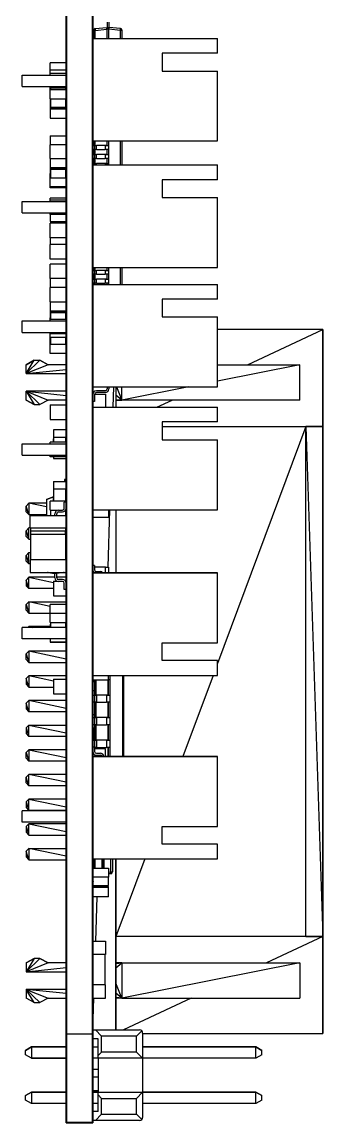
# Paper-space layout 'Layout1' of a CAD drawing. Header units: millimetres. Extents: x 0 to 841, y 0 to 594.
# Drawn here: x 385.4 to 419.2, y 332.5 to 456.1 of the extents above; entities that cross this region are included whole.
import ezdxf

# ---------------------------------------------------------------- set-up
doc = ezdxf.new("R2010")
doc.units = ezdxf.units.MM
doc.layers.get('0').update_dxf_attribs({"lineweight": 50})

psp = doc.layouts.get("Layout1")

# ---------------------------------------------------------------- linework, layer by layer
at = {"color": 18, "linetype": 'Continuous', "lineweight": 40, "true_color": 0x000000}
for p, q in [((390.37, 522.449), (390.37, 342.451)), ((393.37, 342.451), (393.37, 522.449)), ((390.37, 342.451), (390.37, 332.451)), ((393.37, 332.451), (393.37, 342.451)), ((393.37, 332.451), (390.37, 332.451))]:
    psp.add_line(p, q, dxfattribs=at)
at = {"color": 18, "linetype": 'Continuous', "lineweight": 25, "true_color": 0x000000}
for p, q in [((393.649, 455.118), (393.47, 455.118)), ((393.47, 455.118), (393.47, 454.205)), ((393.649, 455.316), (394.96, 455.454)), ((393.649, 455.118), (394.96, 455.255)), ((393.649, 454.205), (393.649, 455.118)), ((394.96, 455.454), (394.981, 455.455)), ((394.981, 455.255), (394.96, 455.255)), ((394.96, 455.255), (394.96, 454.205)), ((394.97, 456.055), (394.97, 455.455)), ((394.981, 455.455), (395.16, 455.455)), ((395.16, 455.255), (394.981, 455.255)), ((394.981, 454.205), (394.981, 455.255)), ((395.16, 455.455), (395.181, 455.454)), ((395.181, 455.255), (395.16, 455.255)), ((395.16, 454.205), (395.16, 455.255)), ((395.17, 456.055), (395.17, 455.455)), ((396.491, 455.316), (395.181, 455.454)), ((396.491, 455.118), (395.181, 455.255)), ((395.181, 454.205), (395.181, 455.255)), ((396.67, 455.118), (396.491, 455.118)), ((396.491, 454.205), (396.491, 455.118)), ((396.67, 454.205), (396.67, 455.118)), ((393.37, 454.205), (407.37, 454.205)), ((399.97, 454.205), (407.37, 454.205)), ((407.37, 452.555), (407.37, 454.205)), ((407.37, 452.555), (401.17, 452.555)), ((401.17, 452.555), (401.17, 450.555)), ((390.37, 451.455), (388.592, 451.455)), ((388.592, 450.655), (388.592, 451.455)), ((385.421, 450.095), (390.37, 450.095)), ((385.421, 448.815), (385.421, 450.095)), ((390.37, 450.655), (388.592, 450.655)), ((388.592, 450.267), (388.592, 450.655)), ((390.37, 450.267), (388.592, 450.267)), ((388.592, 450.095), (388.592, 450.267)), ((401.17, 450.555), (407.37, 450.555)), ((407.37, 442.705), (407.37, 450.555)), ((385.421, 448.815), (390.37, 448.815)), ((388.592, 448.643), (388.592, 448.815)), ((390.37, 448.643), (388.592, 448.643)), ((388.592, 448.455), (388.592, 448.643)), ((390.37, 448.455), (388.592, 448.455)), ((388.592, 447.439), (388.592, 448.455)), ((388.642, 448.455), (388.642, 448.643)), ((390.32, 448.643), (390.32, 448.455)), ((388.592, 447.439), (390.37, 447.439)), ((388.592, 447.439), (388.592, 446.855)), ((388.592, 446.855), (388.592, 446.655)), ((388.592, 446.855), (388.642, 446.855)), ((388.592, 446.655), (388.592, 446.271)), ((388.592, 446.655), (388.642, 446.655)), ((390.37, 446.271), (388.592, 446.271)), ((388.592, 446.271), (388.592, 445.255)), ((388.638, 446.505), (388.638, 446.387)), ((388.638, 446.505), (390.324, 446.505)), ((390.324, 446.387), (388.638, 446.387)), ((388.642, 446.505), (388.642, 447.439)), ((388.642, 446.271), (388.642, 446.387)), ((390.32, 447.439), (390.32, 446.505)), ((390.32, 446.855), (390.37, 446.855)), ((390.32, 446.655), (390.37, 446.655)), ((390.32, 446.505), (390.324, 446.505)), ((390.32, 446.387), (390.32, 446.271)), ((390.32, 446.387), (390.324, 446.387)), ((390.324, 446.505), (390.324, 446.387)), ((388.592, 445.255), (390.37, 445.255)), ((388.592, 443.267), (388.592, 442.267)), ((388.592, 443.267), (390.37, 443.267)), ((393.37, 442.705), (407.37, 442.705)), ((393.47, 442.705), (393.47, 442.175)), ((393.649, 442.175), (393.649, 442.705)), ((394.96, 442.705), (394.96, 442.175)), ((394.981, 442.175), (394.981, 442.705)), ((395.16, 442.175), (395.16, 442.705)), ((395.181, 440.005), (395.181, 442.705)), ((396.491, 440.005), (396.491, 442.705)), ((396.67, 440.005), (396.67, 442.705)), ((390.37, 442.267), (388.592, 442.267)), ((388.592, 440.751), (388.592, 442.267)), ((393.57, 442.175), (393.37, 442.175)), ((393.37, 442.175), (393.77, 442.175)), ((393.57, 441.735), (393.37, 441.735)), ((393.47, 441.335), (393.37, 441.335)), ((393.47, 441.735), (393.47, 441.175)), ((393.57, 442.175), (393.57, 441.735)), ((393.57, 442.175), (393.77, 442.175)), ((393.77, 441.735), (393.57, 441.735)), ((393.649, 441.175), (393.649, 441.735)), ((394.77, 442.175), (393.77, 442.175)), ((393.77, 441.735), (393.77, 442.175)), ((393.77, 441.735), (394.77, 441.735)), ((394.97, 442.175), (394.77, 442.175)), ((394.77, 442.175), (395.17, 442.175)), ((394.77, 442.175), (394.77, 441.735)), ((395.17, 441.735), (394.77, 441.735)), ((394.96, 441.735), (394.96, 441.175)), ((394.97, 442.175), (395.17, 442.175)), ((394.981, 441.175), (394.981, 441.735)), ((395.16, 441.175), (395.16, 441.735)), ((395.17, 441.735), (395.17, 442.175)), ((388.592, 440.751), (388.592, 439.735)), ((388.592, 440.751), (390.37, 440.751)), ((393.57, 441.175), (393.37, 441.175)), ((393.37, 441.175), (393.77, 441.175)), ((393.57, 440.735), (393.37, 440.735)), ((393.57, 440.175), (393.37, 440.175)), ((393.37, 440.175), (393.77, 440.175)), ((393.47, 440.735), (393.47, 440.175)), ((393.57, 441.175), (393.57, 440.735)), ((393.57, 441.175), (393.77, 441.175)), ((393.77, 440.735), (393.57, 440.735)), ((393.57, 440.175), (393.77, 440.175)), ((393.57, 440.175), (393.57, 440.005)), ((393.649, 440.175), (393.649, 440.735)), ((394.77, 441.175), (393.77, 441.175)), ((393.77, 440.735), (393.77, 441.175)), ((393.77, 440.735), (394.77, 440.735)), ((394.77, 440.175), (393.77, 440.175)), ((393.77, 440.005), (393.77, 440.175)), ((394.97, 441.175), (394.77, 441.175)), ((394.77, 441.175), (395.17, 441.175)), ((394.77, 441.175), (394.77, 440.735)), ((395.17, 440.735), (394.77, 440.735)), ((394.97, 440.175), (394.77, 440.175)), ((394.77, 440.175), (395.17, 440.175)), ((394.77, 440.175), (394.77, 440.005)), ((394.96, 440.735), (394.96, 440.175)), ((394.97, 441.175), (395.17, 441.175)), ((394.97, 440.175), (395.17, 440.175)), ((394.981, 440.175), (394.981, 440.735)), ((395.16, 440.175), (395.16, 440.735)), ((395.17, 440.735), (395.17, 441.175)), ((395.17, 440.005), (395.17, 440.175)), ((388.592, 439.735), (390.37, 439.735)), ((388.592, 439.735), (388.592, 439.067)), ((388.642, 439.067), (388.592, 439.067)), ((388.592, 438.567), (388.592, 439.067)), ((388.638, 439.619), (388.638, 439.501)), ((388.638, 439.619), (390.324, 439.619)), ((388.638, 439.619), (388.642, 439.619)), ((390.324, 439.501), (388.638, 439.501)), ((388.638, 439.501), (388.642, 439.501)), ((388.642, 439.619), (388.642, 439.735)), ((388.642, 438.567), (388.642, 439.501)), ((390.32, 439.735), (390.32, 439.619)), ((390.32, 439.501), (390.32, 438.567)), ((390.37, 439.067), (390.32, 439.067)), ((390.324, 439.619), (390.324, 439.501)), ((393.37, 440.005), (407.37, 440.005)), ((399.97, 440.005), (407.37, 440.005)), ((407.37, 438.355), (407.37, 440.005)), ((388.592, 437.551), (388.592, 438.567)), ((388.592, 438.567), (390.37, 438.567)), ((407.37, 438.355), (401.17, 438.355)), ((401.17, 438.355), (401.17, 436.355)), ((390.37, 437.551), (388.592, 437.551)), ((388.592, 437.443), (388.592, 437.551)), ((390.37, 437.443), (388.592, 437.443)), ((401.17, 436.355), (407.37, 436.355)), ((407.37, 428.505), (407.37, 436.355)), ((385.421, 435.895), (390.37, 435.895)), ((385.421, 434.615), (385.421, 435.895)), ((390.37, 436.267), (388.592, 436.267)), ((388.592, 436.067), (388.592, 436.267)), ((390.37, 436.067), (388.592, 436.067)), ((388.592, 435.895), (388.592, 436.067)), ((385.421, 434.615), (390.37, 434.615)), ((388.592, 434.443), (388.592, 434.615)), ((388.592, 434.443), (388.592, 433.643)), ((390.37, 434.443), (388.592, 434.443)), ((388.592, 433.643), (390.37, 433.643)), ((390.37, 433.467), (388.592, 433.467)), ((388.592, 431.843), (388.592, 433.467)), ((388.592, 431.843), (388.592, 431.067)), ((390.37, 431.843), (388.592, 431.843)), ((390.37, 431.067), (388.592, 431.067)), ((388.592, 429.443), (388.592, 431.067)), ((390.37, 429.443), (388.592, 429.443)), ((390.37, 428.867), (388.592, 428.867)), ((388.592, 427.243), (388.592, 428.867)), ((393.37, 428.505), (407.37, 428.505)), ((393.57, 428.175), (393.37, 428.175)), ((393.37, 428.175), (393.77, 428.175)), ((393.57, 427.735), (393.37, 427.735)), ((393.47, 428.505), (393.47, 428.175)), ((393.47, 427.735), (393.47, 427.175)), ((393.57, 428.175), (393.57, 427.735)), ((393.57, 428.175), (393.77, 428.175)), ((393.77, 427.735), (393.57, 427.735)), ((393.649, 428.175), (393.649, 428.505)), ((393.649, 427.175), (393.649, 427.735)), ((394.77, 428.175), (393.77, 428.175)), ((393.77, 427.735), (393.77, 428.175)), ((393.77, 427.735), (394.77, 427.735)), ((394.97, 428.175), (394.77, 428.175)), ((394.77, 428.175), (395.17, 428.175)), ((394.77, 428.175), (394.77, 427.735)), ((395.17, 427.735), (394.77, 427.735)), ((394.96, 428.505), (394.96, 428.175)), ((394.96, 427.735), (394.96, 427.175)), ((394.97, 428.175), (395.17, 428.175)), ((394.981, 428.175), (394.981, 428.505)), ((394.981, 427.175), (394.981, 427.735)), ((395.16, 428.175), (395.16, 428.505)), ((395.16, 427.175), (395.16, 427.735)), ((395.17, 427.735), (395.17, 428.175)), ((395.181, 426.605), (395.181, 428.505)), ((396.491, 426.605), (396.491, 428.505)), ((396.67, 426.605), (396.67, 428.505)), ((388.592, 427.243), (388.592, 426.267)), ((390.37, 427.243), (388.592, 427.243)), ((393.57, 427.175), (393.37, 427.175)), ((393.37, 427.175), (393.77, 427.175)), ((393.57, 426.735), (393.37, 426.735)), ((393.37, 426.605), (407.37, 426.605)), ((393.47, 426.735), (393.47, 426.605)), ((393.57, 427.175), (393.57, 426.735)), ((393.57, 427.175), (393.77, 427.175)), ((393.77, 426.735), (393.57, 426.735)), ((393.649, 426.605), (393.649, 426.735)), ((394.77, 427.175), (393.77, 427.175)), ((393.77, 426.735), (393.77, 427.175)), ((393.77, 426.735), (394.77, 426.735)), ((394.97, 427.175), (394.77, 427.175)), ((394.77, 427.175), (395.17, 427.175)), ((394.77, 427.175), (394.77, 426.735)), ((395.17, 426.735), (394.77, 426.735)), ((394.96, 426.735), (394.96, 426.605)), ((394.97, 427.175), (395.17, 427.175)), ((394.981, 426.605), (394.981, 426.735)), ((395.16, 426.605), (395.16, 426.735)), ((395.17, 426.735), (395.17, 427.175)), ((399.97, 426.605), (407.37, 426.605)), ((407.37, 424.955), (407.37, 426.605)), ((390.37, 426.267), (388.592, 426.267)), ((388.592, 424.655), (388.592, 426.267)), ((388.592, 424.655), (388.592, 423.639)), ((388.592, 424.655), (390.37, 424.655)), ((407.37, 424.955), (401.17, 424.955)), ((401.17, 424.955), (401.17, 422.955)), ((388.592, 423.639), (390.37, 423.639)), ((388.592, 423.639), (388.592, 422.839)), ((388.592, 422.667), (388.592, 422.839)), ((388.592, 422.839), (388.642, 422.839)), ((388.638, 423.523), (388.638, 423.405)), ((388.638, 423.523), (390.324, 423.523)), ((388.638, 423.523), (388.642, 423.523)), ((390.324, 423.405), (388.638, 423.405)), ((388.638, 423.405), (388.642, 423.405)), ((388.642, 423.523), (388.642, 423.639)), ((388.642, 422.667), (388.642, 423.405)), ((390.32, 423.639), (390.32, 423.523)), ((390.32, 423.405), (390.32, 422.667)), ((390.32, 422.839), (390.37, 422.839)), ((390.324, 423.523), (390.324, 423.405)), ((401.17, 422.955), (407.37, 422.955)), ((407.37, 415.105), (407.37, 422.955)), ((385.421, 421.215), (385.421, 422.495)), ((385.421, 422.495), (390.37, 422.495)), ((390.37, 422.667), (388.592, 422.667)), ((388.592, 422.495), (388.592, 422.667)), ((388.638, 422.723), (388.638, 422.667)), ((388.638, 422.723), (388.642, 422.723)), ((388.638, 422.723), (388.642, 422.723)), ((390.32, 422.723), (390.324, 422.723)), ((390.324, 422.723), (390.324, 422.667)), ((419.228, 421.54), (407.37, 421.54)), ((410.766, 417.578), (419.228, 421.54)), ((419.228, 421.54), (419.228, 410.644)), ((419.228, 342.496), (419.228, 421.54)), ((385.421, 421.215), (390.37, 421.215)), ((388.592, 421.043), (388.592, 421.215)), ((388.592, 420.655), (388.592, 421.043)), ((390.37, 421.043), (388.592, 421.043)), ((388.592, 420.471), (388.592, 420.655)), ((390.37, 420.655), (388.592, 420.655)), ((388.592, 419.871), (388.592, 420.471)), ((388.592, 420.471), (388.642, 420.471)), ((388.642, 419.871), (388.642, 420.655)), ((390.32, 420.655), (390.32, 419.871)), ((390.32, 420.471), (390.37, 420.471)), ((388.592, 418.855), (388.592, 419.871)), ((388.592, 419.871), (390.37, 419.871)), ((386.797, 418.074), (385.87, 417.579)), ((385.871, 416.588), (386.797, 418.074)), ((387.415, 418.074), (385.871, 416.588)), ((385.871, 417.578), (386.797, 418.074)), ((386.798, 418.072), (385.871, 417.578)), ((386.797, 418.074), (387.415, 418.074)), ((387.415, 418.074), (388.343, 417.578)), ((388.343, 417.578), (387.415, 418.074)), ((390.37, 418.855), (388.592, 418.855)), ((388.343, 417.578), (385.871, 416.588)), ((385.871, 416.588), (385.871, 417.578)), ((385.871, 416.588), (390.37, 417.052)), ((385.871, 416.588), (390.37, 416.588)), ((390.37, 417.578), (388.343, 417.578)), ((388.343, 417.578), (388.343, 417.578)), ((416.642, 417.578), (407.37, 415.743)), ((407.37, 417.578), (416.642, 417.578)), ((416.642, 413.616), (416.642, 417.578)), ((385.871, 414.606), (386.797, 413.12)), ((385.871, 413.616), (385.871, 414.606)), ((385.871, 414.606), (388.343, 413.616)), ((387.415, 413.12), (385.871, 414.606)), ((390.37, 414.606), (385.871, 414.606)), ((385.871, 414.606), (390.37, 414.141)), ((393.37, 415.105), (407.37, 415.105)), ((393.37, 414.267), (393.37, 414.267)), ((393.57, 414.255), (393.57, 413.455)), ((393.571, 414.267), (394.792, 414.267)), ((394.77, 414.655), (393.77, 414.655)), ((394.77, 414.455), (393.77, 414.455)), ((394.792, 414.267), (394.792, 412.805)), ((394.97, 415.105), (394.97, 414.855)), ((395.17, 415.105), (395.17, 414.855)), ((395.67, 412.805), (395.746, 415.105)), ((395.956, 415.105), (395.956, 412.805)), ((396.616, 413.616), (395.956, 414.175)), ((396.031, 415.105), (396.616, 413.616)), ((404.146, 415.105), (396.616, 413.616)), ((396.616, 413.616), (396.616, 415.105)), ((386.797, 413.12), (385.871, 413.616)), ((385.871, 413.616), (385.871, 413.616)), ((385.871, 413.616), (386.798, 413.121)), ((386.797, 413.12), (387.415, 413.12)), ((388.343, 413.616), (387.415, 413.12)), ((388.343, 413.615), (387.415, 413.12)), ((390.37, 413.616), (388.343, 413.616)), ((388.343, 413.616), (388.343, 413.616)), ((390.37, 413.616), (388.343, 413.616)), ((388.592, 413.067), (388.592, 411.443)), ((388.592, 413.067), (390.37, 413.067)), ((393.57, 413.455), (393.37, 413.455)), ((395.956, 413.684), (396.616, 413.616)), ((395.956, 413.616), (396.616, 413.616)), ((396.616, 413.616), (395.956, 413.616)), ((416.642, 413.616), (396.616, 413.616)), ((400.573, 412.805), (402.304, 413.616)), ((393.37, 412.805), (407.37, 412.805)), ((399.97, 412.805), (407.37, 412.805)), ((407.37, 411.155), (407.37, 412.805)), ((388.592, 411.443), (390.37, 411.443)), ((407.37, 411.155), (401.17, 411.155)), ((401.17, 411.155), (401.17, 409.155)), ((401.17, 410.644), (417.288, 410.644)), ((417.288, 410.644), (407.37, 384.025)), ((417.288, 410.644), (419.228, 353.392)), ((419.228, 410.644), (417.288, 410.644)), ((417.288, 410.644), (419.228, 410.644)), ((417.288, 353.392), (417.288, 410.644)), ((419.228, 410.644), (419.228, 353.392)), ((390.37, 410.255), (388.948, 410.255)), ((388.948, 410.255), (388.948, 409.443)), ((388.948, 409.443), (390.37, 409.443)), ((388.948, 408.867), (388.948, 409.267)), ((388.948, 409.267), (388.998, 409.267)), ((388.998, 408.867), (388.998, 409.443)), ((390.32, 409.443), (390.32, 408.867)), ((390.32, 409.267), (390.37, 409.267)), ((401.17, 409.155), (407.37, 409.155)), ((407.37, 401.305), (407.37, 409.155)), ((385.421, 408.695), (390.37, 408.695)), ((385.421, 407.415), (385.421, 408.695)), ((390.37, 408.867), (388.592, 408.867)), ((388.592, 408.695), (388.592, 408.867)), ((385.421, 407.415), (390.37, 407.415)), ((388.592, 407.243), (388.592, 407.415)), ((390.37, 407.243), (388.592, 407.243)), ((388.948, 407.243), (388.948, 407.055)), ((388.948, 407.055), (390.37, 407.055)), ((388.948, 404.455), (388.948, 403.643)), ((388.948, 404.455), (390.37, 404.455)), ((390.21, 404.709), (390.21, 404.455)), ((390.37, 404.709), (390.21, 404.709)), ((388.948, 403.643), (390.37, 403.643)), ((388.998, 402.255), (388.998, 403.643)), ((390.32, 403.643), (390.32, 402.255)), ((385.871, 401.716), (386.189, 402.034)), ((386.189, 400.764), (385.871, 401.716)), ((385.871, 401.08), (385.871, 401.716)), ((386.189, 402.034), (386.189, 400.764)), ((388.186, 402.034), (386.189, 402.034)), ((388.186, 401.613), (386.189, 402.034)), ((388.186, 402.449), (388.95, 402.753)), ((388.95, 402.753), (388.186, 402.449)), ((388.186, 402.449), (388.186, 400.655)), ((390.37, 402.255), (388.592, 402.255)), ((388.592, 401.239), (388.592, 402.255)), ((388.95, 402.255), (388.95, 402.753)), ((388.95, 402.753), (388.998, 402.753)), ((390.37, 402.155), (390.17, 402.155)), ((390.17, 401.455), (390.17, 402.155)), ((390.37, 402.601), (390.32, 402.609)), ((390.32, 402.609), (390.37, 402.601)), ((386.188, 400.763), (385.871, 401.08)), ((386.189, 400.764), (385.871, 401.08)), ((386.189, 400.764), (388.186, 400.764)), ((386.356, 399.233), (386.356, 400.655)), ((386.356, 400.655), (390.37, 400.655)), ((388.592, 401.239), (389.408, 401.239)), ((388.638, 401.123), (388.638, 401.005)), ((388.638, 401.123), (388.642, 401.123)), ((388.642, 401.005), (388.638, 401.005)), ((388.642, 400.655), (388.642, 401.239)), ((389.12, 400.655), (389.12, 400.855)), ((389.32, 400.655), (389.32, 400.855)), ((389.52, 401.255), (389.97, 401.255)), ((389.52, 401.055), (389.97, 401.055)), ((390.307, 401.239), (390.37, 401.239)), ((390.32, 401.239), (390.32, 400.655)), ((390.32, 401.123), (390.324, 401.123)), ((390.324, 401.005), (390.32, 401.005)), ((390.324, 401.123), (390.324, 401.005)), ((393.37, 401.305), (407.37, 401.305)), ((395.083, 394.855), (395.294, 401.305)), ((395.148, 401.305), (395.148, 400.455)), ((395.956, 401.305), (395.956, 394.205)), ((386.188, 399.265), (385.871, 398.948)), ((386.188, 399.264), (385.871, 398.948)), ((385.871, 398.948), (386.189, 399.264)), ((386.188, 399.262), (386.188, 399.264)), ((386.356, 399.264), (386.189, 399.264)), ((386.408, 399.217), (386.189, 399.264)), ((386.189, 397.994), (386.189, 399.264)), ((393.37, 400.455), (395.148, 400.455)), ((385.871, 398.948), (386.189, 397.994)), ((385.871, 398.312), (385.871, 398.948)), ((386.189, 397.994), (385.871, 398.312)), ((390.37, 399.233), (386.356, 399.233)), ((390.324, 398.877), (386.402, 398.877)), ((386.402, 398.877), (386.408, 398.877)), ((386.402, 398.521), (386.402, 398.877)), ((386.402, 398.521), (386.408, 398.521)), ((390.324, 398.521), (386.402, 398.521)), ((386.408, 398.877), (386.408, 399.233)), ((386.408, 395.677), (386.408, 398.521)), ((390.32, 399.233), (390.32, 398.877)), ((390.324, 399.205), (390.32, 399.205)), ((390.32, 399.055), (390.37, 399.055)), ((390.32, 398.521), (390.32, 395.677)), ((390.32, 398.271), (390.37, 398.271)), ((390.324, 399.233), (390.324, 399.205)), ((390.324, 398.521), (390.324, 398.877)), ((386.189, 397.994), (386.408, 397.994)), ((390.37, 397.255), (390.32, 397.255)), ((386.189, 396.496), (385.871, 396.178)), ((385.871, 395.544), (385.871, 396.178)), ((385.871, 396.178), (386.189, 395.226)), ((386.189, 395.226), (385.871, 395.544)), ((386.189, 396.496), (386.408, 396.449)), ((386.189, 395.226), (386.189, 396.496)), ((386.189, 396.496), (386.408, 396.496)), ((390.37, 395.677), (386.356, 395.677)), ((386.356, 395.677), (386.356, 394.255)), ((390.32, 396.701), (390.37, 396.709)), ((390.37, 396.709), (390.32, 396.701)), ((390.32, 396.667), (390.37, 396.667)), ((386.356, 395.226), (386.189, 395.226)), ((393.57, 395.055), (393.37, 395.055)), ((393.57, 395.055), (393.57, 394.555)), ((394.792, 394.855), (393.57, 394.855)), ((393.77, 394.355), (394.22, 394.355)), ((394.792, 394.855), (395.148, 394.855)), ((394.792, 394.205), (394.792, 394.855)), ((395.148, 394.855), (395.148, 394.205)), ((386.189, 393.728), (385.871, 393.41)), ((386.188, 393.728), (385.871, 393.41)), ((385.871, 393.41), (385.871, 392.774)), ((386.189, 392.458), (385.871, 393.41)), ((386.188, 393.726), (386.188, 393.728)), ((389.12, 393.728), (386.189, 393.728)), ((386.189, 393.728), (388.948, 393.147)), ((386.189, 392.458), (386.189, 393.728)), ((386.356, 394.255), (390.37, 394.255)), ((388.349, 394.236), (389.11, 394.156)), ((388.948, 393.267), (388.948, 391.643)), ((388.948, 393.267), (389.423, 393.267)), ((389.131, 394.155), (389.11, 394.156)), ((389.12, 393.655), (389.12, 394.155)), ((389.31, 394.155), (389.131, 394.155)), ((389.331, 394.156), (389.31, 394.155)), ((389.31, 394.155), (389.32, 394.155)), ((389.32, 393.655), (389.32, 394.155)), ((390.37, 393.728), (389.32, 393.728)), ((390.091, 394.236), (389.331, 394.156)), ((389.97, 393.455), (389.52, 393.455)), ((389.97, 393.255), (389.52, 393.255)), ((390.309, 393.267), (390.37, 393.267)), ((407.37, 394.205), (393.37, 394.205)), ((393.37, 394.205), (407.37, 394.205)), ((407.37, 394.205), (407.37, 394.205)), ((407.37, 386.355), (407.37, 394.205)), ((386.188, 392.457), (385.871, 392.774)), ((386.189, 392.458), (385.871, 392.774)), ((388.948, 392.458), (386.189, 392.458)), ((390.17, 392.355), (390.17, 393.055)), ((390.37, 392.355), (390.17, 392.355)), ((386.188, 390.959), (385.871, 390.642)), ((386.189, 390.958), (385.871, 390.642)), ((385.871, 390.642), (386.189, 389.688)), ((385.871, 390.006), (385.871, 390.642)), ((386.189, 390.958), (390.37, 390.958)), ((388.592, 390.452), (386.189, 390.958)), ((386.189, 390.958), (386.189, 389.688)), ((390.37, 390.655), (388.592, 390.655)), ((388.592, 389.655), (388.592, 390.655)), ((388.948, 391.643), (390.37, 391.643)), ((385.871, 390.006), (386.189, 389.688)), ((386.189, 389.688), (388.592, 389.688)), ((390.37, 389.655), (388.592, 389.655)), ((388.592, 388.639), (388.592, 389.655)), ((386.188, 388.19), (386.094, 388.095)), ((386.189, 388.19), (386.095, 388.095)), ((386.188, 388.188), (386.188, 388.19)), ((388.592, 388.19), (386.189, 388.19)), ((386.189, 388.095), (386.189, 388.19)), ((386.189, 388.19), (386.637, 388.095)), ((388.592, 388.639), (390.37, 388.639)), ((388.642, 388.471), (388.592, 388.471)), ((388.592, 388.471), (388.592, 388.095)), ((388.638, 388.639), (388.638, 388.587)), ((388.642, 388.587), (388.638, 388.587)), ((388.642, 388.095), (388.642, 388.639)), ((390.32, 388.639), (390.32, 388.095)), ((390.324, 388.587), (390.32, 388.587)), ((390.32, 388.587), (390.324, 388.587)), ((390.37, 388.471), (390.32, 388.471)), ((390.324, 388.639), (390.324, 388.587)), ((390.37, 388.095), (385.421, 388.095)), ((385.421, 386.815), (385.421, 388.095)), ((390.37, 386.815), (385.421, 386.815)), ((388.592, 386.815), (388.592, 386.455)), ((388.592, 386.455), (388.592, 386.443)), ((388.592, 386.455), (390.37, 386.455)), ((388.592, 386.443), (390.37, 386.443)), ((401.17, 386.355), (407.37, 386.355)), ((401.17, 384.355), (401.17, 386.355)), ((386.189, 385.422), (385.871, 385.104)), ((385.871, 384.47), (385.871, 385.104)), ((385.871, 385.104), (386.189, 384.152)), ((385.871, 384.47), (386.189, 384.152)), ((390.37, 385.422), (386.189, 385.422)), ((390.37, 384.541), (386.189, 385.422)), ((386.189, 385.422), (386.189, 384.152)), ((386.189, 384.152), (390.37, 384.152)), ((407.37, 384.355), (401.17, 384.355)), ((407.37, 382.705), (407.37, 384.355)), ((386.188, 382.654), (385.871, 382.336)), ((386.189, 382.654), (385.871, 382.336)), ((385.871, 382.336), (385.871, 381.7)), ((386.189, 381.382), (385.871, 382.336)), ((386.188, 382.652), (386.188, 382.654)), ((390.37, 382.654), (386.189, 382.654)), ((388.948, 382.072), (386.189, 382.654)), ((386.189, 382.654), (386.189, 381.382)), ((388.948, 382.267), (388.948, 380.643)), ((388.948, 382.267), (390.37, 382.267)), ((393.37, 382.705), (407.37, 382.705)), ((395.148, 382.151), (393.37, 382.151)), ((393.57, 381.976), (393.37, 381.976)), ((393.416, 382.092), (393.416, 382.151)), ((393.57, 382.092), (393.416, 382.092)), ((393.42, 381.976), (393.42, 382.092)), ((393.57, 382.151), (393.57, 380.5)), ((393.749, 380.5), (393.749, 382.151)), ((395.11, 380.5), (395.11, 382.151)), ((395.131, 380.5), (395.131, 382.151)), ((395.148, 382.151), (395.148, 382.705)), ((395.32, 382.22), (395.148, 382.22)), ((395.31, 380.5), (395.31, 382.22)), ((395.32, 382.22), (395.32, 382.705)), ((395.331, 373.605), (395.331, 382.705)), ((396.691, 382.705), (396.691, 373.605)), ((396.87, 373.605), (396.87, 382.705)), ((406.878, 382.705), (403.488, 373.605)), ((386.189, 381.382), (385.871, 381.7)), ((386.189, 381.382), (388.948, 381.382)), ((393.57, 380.96), (393.37, 380.96)), ((386.189, 379.884), (385.871, 379.566)), ((385.871, 379.566), (385.871, 378.932)), ((386.189, 378.614), (385.871, 379.566)), ((386.189, 379.884), (386.189, 378.614)), ((390.37, 379.884), (386.189, 379.884)), ((390.37, 379.003), (386.189, 379.884)), ((388.948, 380.643), (390.37, 380.643)), ((393.37, 380.5), (393.57, 380.5)), ((393.37, 380.5), (393.77, 380.5)), ((393.57, 379.68), (393.37, 379.68)), ((393.57, 380.5), (393.57, 379.68)), ((393.57, 380.5), (393.77, 380.5)), ((393.77, 379.68), (393.57, 379.68)), ((393.57, 379.68), (393.57, 377.96)), ((393.749, 377.96), (393.749, 379.68)), ((394.92, 380.5), (393.77, 380.5)), ((393.77, 380.5), (393.77, 379.68)), ((393.77, 379.68), (394.92, 379.68)), ((395.12, 380.5), (394.92, 380.5)), ((394.92, 380.5), (395.32, 380.5)), ((394.92, 380.5), (394.92, 379.68)), ((395.32, 379.68), (394.92, 379.68)), ((395.11, 377.96), (395.11, 379.68)), ((395.12, 380.5), (395.32, 380.5)), ((395.131, 377.96), (395.131, 379.68)), ((395.31, 377.96), (395.31, 379.68)), ((395.32, 379.68), (395.32, 380.5)), ((385.871, 378.932), (386.189, 378.614)), ((390.37, 378.614), (386.189, 378.614)), ((393.57, 378.255), (393.37, 378.255)), ((385.871, 376.798), (386.189, 377.116)), ((386.188, 377.116), (385.871, 376.798)), ((386.188, 377.114), (386.188, 377.116)), ((386.189, 377.116), (390.37, 376.235)), ((386.189, 375.846), (386.189, 377.116)), ((386.189, 377.116), (390.37, 377.116)), ((393.37, 377.96), (393.57, 377.96)), ((393.37, 377.96), (393.77, 377.96)), ((393.57, 377.14), (393.37, 377.14)), ((393.57, 377.96), (393.57, 377.14)), ((393.57, 377.96), (393.77, 377.96)), ((393.77, 377.14), (393.57, 377.14)), ((393.57, 377.14), (393.57, 375.42)), ((393.749, 375.42), (393.749, 377.14)), ((394.92, 377.96), (393.77, 377.96)), ((393.77, 377.96), (393.77, 377.14)), ((393.77, 377.14), (394.92, 377.14)), ((395.12, 377.96), (394.92, 377.96)), ((394.92, 377.96), (395.32, 377.96)), ((394.92, 377.96), (394.92, 377.14)), ((395.32, 377.14), (394.92, 377.14)), ((395.11, 375.42), (395.11, 377.14)), ((395.12, 377.96), (395.32, 377.96)), ((395.131, 375.42), (395.131, 377.14)), ((395.31, 375.42), (395.31, 377.14)), ((395.32, 377.14), (395.32, 377.96)), ((385.871, 376.798), (385.871, 376.164)), ((385.871, 376.798), (386.189, 375.846)), ((386.189, 375.846), (385.871, 376.164)), ((390.37, 375.846), (386.189, 375.846)), ((393.47, 376.455), (393.37, 376.455)), ((393.47, 376.675), (393.47, 375.42)), ((393.57, 376.675), (393.47, 376.675)), ((393.37, 375.643), (393.47, 375.643)), ((393.37, 375.42), (393.57, 375.42)), ((393.37, 375.42), (393.77, 375.42)), ((393.57, 374.655), (393.37, 374.655)), ((393.42, 375.42), (393.42, 375.643)), ((393.57, 375.42), (393.57, 374.655)), ((393.57, 375.42), (393.77, 375.42)), ((393.57, 374.655), (393.57, 374.155)), ((393.77, 374.6), (393.57, 374.6)), ((393.749, 374.455), (393.749, 374.6)), ((394.92, 375.42), (393.77, 375.42)), ((393.77, 375.42), (393.77, 374.6)), ((393.77, 374.6), (394.92, 374.6)), ((395.12, 375.42), (394.92, 375.42)), ((394.92, 375.42), (395.32, 375.42)), ((394.92, 375.42), (394.92, 374.6)), ((395.32, 374.6), (394.92, 374.6)), ((395.11, 373.605), (395.11, 374.6)), ((395.12, 375.42), (395.32, 375.42)), ((395.131, 373.605), (395.131, 374.6)), ((395.31, 373.605), (395.31, 374.6)), ((395.32, 374.6), (395.32, 375.42)), ((385.871, 374.03), (386.189, 374.348)), ((385.871, 373.394), (385.871, 374.03)), ((385.871, 374.03), (386.189, 373.078)), ((386.189, 373.078), (385.871, 373.394)), ((386.188, 373.077), (385.871, 373.394)), ((386.189, 374.348), (386.189, 373.078)), ((390.37, 374.348), (386.189, 374.348)), ((386.189, 374.348), (390.37, 373.467)), ((393.37, 373.643), (394.4, 373.643)), ((407.37, 373.605), (393.37, 373.605)), ((393.37, 373.605), (407.37, 373.605)), ((393.42, 373.605), (393.42, 373.643)), ((394.792, 374.455), (393.57, 374.455)), ((393.77, 373.955), (394.22, 373.955)), ((393.77, 373.755), (394.22, 373.755)), ((394.61, 373.643), (394.792, 373.643)), ((394.742, 373.643), (394.742, 373.605)), ((394.792, 373.643), (394.792, 374.455)), ((407.37, 365.755), (407.37, 373.605)), ((407.37, 373.605), (407.37, 373.605)), ((390.37, 373.078), (386.189, 373.078)), ((386.188, 371.579), (385.871, 371.262)), ((386.188, 371.578), (385.871, 371.262)), ((385.871, 371.262), (386.189, 371.578)), ((386.189, 370.308), (385.871, 371.262)), ((385.871, 370.626), (385.871, 371.262)), ((386.188, 371.576), (386.188, 371.578)), ((390.37, 371.578), (386.189, 371.578)), ((390.37, 370.697), (386.189, 371.578)), ((386.189, 370.308), (386.189, 371.578)), ((385.871, 370.626), (386.189, 370.308)), ((390.37, 370.308), (386.189, 370.308)), ((386.189, 368.81), (385.871, 368.492)), ((385.871, 368.492), (385.871, 367.858)), ((385.871, 368.492), (386.189, 367.54)), ((390.37, 368.81), (386.189, 368.81)), ((386.189, 367.54), (386.189, 368.81)), ((386.189, 368.81), (390.37, 367.929)), ((390.37, 367.495), (385.421, 367.495)), ((385.421, 366.215), (385.421, 367.495)), ((385.871, 367.858), (386.189, 367.54)), ((390.37, 367.54), (386.189, 367.54)), ((390.37, 366.215), (385.421, 366.215)), ((386.188, 366.042), (385.871, 365.724)), ((386.189, 366.042), (385.871, 365.724)), ((386.188, 366.04), (386.188, 366.042)), ((390.37, 366.042), (386.189, 366.042)), ((386.189, 366.042), (390.37, 365.161)), ((386.189, 364.772), (386.189, 366.042)), ((385.871, 365.724), (385.871, 365.088)), ((385.871, 365.724), (386.189, 364.772)), ((386.188, 364.771), (385.871, 365.088)), ((386.189, 364.772), (385.871, 365.088)), ((386.189, 364.772), (390.37, 364.772)), ((401.17, 365.755), (407.37, 365.755)), ((401.17, 363.755), (401.17, 365.755)), ((407.37, 363.755), (401.17, 363.755)), ((407.37, 362.105), (407.37, 363.755)), ((386.188, 363.273), (385.871, 362.956)), ((385.871, 362.956), (386.189, 363.272)), ((385.871, 362.956), (385.871, 362.32)), ((386.189, 362.002), (385.871, 362.956)), ((386.189, 362.002), (385.871, 362.32)), ((386.189, 363.272), (390.37, 363.272)), ((390.37, 362.391), (386.189, 363.272)), ((386.189, 363.272), (386.189, 362.002)), ((386.189, 362.002), (390.37, 362.002)), ((393.37, 362.105), (407.37, 362.105)), ((393.47, 361.067), (393.37, 361.067)), ((393.37, 361.055), (395.148, 361.055)), ((393.42, 361.067), (393.42, 362.105)), ((393.47, 362.105), (393.47, 361.055)), ((393.649, 361.055), (393.649, 362.105)), ((394.41, 362.105), (394.41, 361.055)), ((394.431, 361.055), (394.431, 362.105)), ((394.61, 361.055), (394.61, 362.105)), ((394.631, 361.055), (394.631, 362.105)), ((395.148, 361.055), (395.148, 360.039)), ((395.391, 360.635), (395.391, 362.105)), ((395.57, 362.105), (395.57, 360.635)), ((395.956, 362.105), (395.956, 342.895)), ((399.203, 362.105), (395.956, 353.392)), ((395.956, 353.392), (395.956, 362.105)), ((395.148, 360.039), (393.37, 360.039)), ((393.42, 359.105), (393.42, 360.039)), ((395.098, 360.039), (395.098, 359.105)), ((395.148, 360.61), (395.391, 360.635)), ((395.391, 360.436), (395.148, 360.411)), ((395.391, 360.635), (395.57, 360.635)), ((393.416, 359.055), (393.37, 359.055)), ((395.148, 358.871), (393.37, 358.871)), ((393.416, 359.105), (395.102, 359.105)), ((393.416, 358.987), (393.416, 359.105)), ((395.102, 358.987), (393.416, 358.987)), ((393.42, 358.871), (393.42, 358.987)), ((395.102, 359.105), (395.098, 359.105)), ((395.098, 358.987), (395.098, 358.871)), ((395.102, 358.987), (395.098, 358.987)), ((395.102, 358.987), (395.102, 359.105)), ((395.148, 357.855), (395.148, 358.871)), ((395.148, 357.855), (393.37, 357.855)), ((393.709, 352.855), (393.873, 357.855)), ((393.37, 352.855), (394.792, 352.855)), ((394.792, 352.855), (394.792, 351.355)), ((417.288, 353.392), (395.956, 353.392)), ((395.956, 342.895), (395.956, 353.392)), ((419.228, 353.392), (412.881, 350.42)), ((417.288, 353.392), (419.228, 353.392)), ((419.228, 353.392), (417.288, 353.392)), ((419.228, 353.392), (419.228, 342.496)), ((394.792, 351.355), (393.37, 351.355)), ((393.42, 347.955), (393.42, 351.355)), ((394.742, 351.355), (394.742, 347.955)), ((385.87, 350.421), (386.797, 350.916)), ((385.871, 349.43), (387.415, 350.916)), ((386.797, 350.916), (385.871, 349.43)), ((385.871, 350.42), (386.797, 350.916)), ((386.798, 350.914), (385.871, 350.42)), ((388.343, 350.42), (385.871, 349.43)), ((385.871, 350.42), (385.871, 349.43)), ((385.871, 349.43), (390.37, 349.894)), ((387.415, 350.916), (386.797, 350.916)), ((387.415, 350.916), (388.343, 350.42)), ((388.343, 350.42), (387.415, 350.916)), ((390.37, 350.42), (388.343, 350.42)), ((388.343, 350.42), (388.343, 350.42)), ((396.616, 350.42), (395.956, 350.42)), ((395.956, 349.86), (396.616, 350.42)), ((395.956, 350.351), (396.616, 350.42)), ((416.642, 350.42), (396.616, 346.458)), ((396.616, 350.42), (416.642, 350.42)), ((396.616, 350.42), (396.616, 346.458)), ((416.642, 350.42), (416.642, 346.458)), ((385.871, 349.43), (390.37, 349.43)), ((390.37, 347.448), (385.871, 347.448)), ((385.871, 347.448), (385.871, 346.458)), ((385.871, 347.448), (388.343, 346.458)), ((387.415, 345.962), (385.871, 347.448)), ((386.797, 345.962), (385.871, 347.448)), ((390.37, 346.983), (385.871, 347.448)), ((394.792, 347.955), (393.37, 347.955)), ((394.792, 346.455), (394.792, 347.955)), ((396.616, 346.458), (395.956, 348.137)), ((386.798, 345.963), (385.871, 346.458)), ((386.797, 345.962), (385.871, 346.458)), ((388.343, 346.458), (387.415, 345.962)), ((388.343, 346.457), (387.415, 345.962)), ((388.343, 346.458), (390.37, 346.458)), ((393.37, 346.455), (394.792, 346.455)), ((393.383, 342.895), (393.5, 346.455)), ((396.616, 346.458), (395.956, 347.017)), ((396.616, 346.458), (395.956, 346.526)), ((396.616, 346.458), (395.956, 346.458)), ((396.616, 346.458), (416.642, 346.458)), ((404.418, 346.458), (396.81, 342.895)), ((386.797, 345.962), (387.415, 345.962)), ((390.37, 342.451), (393.37, 342.451)), ((393.37, 342.496), (393.373, 342.582)), ((393.373, 342.496), (393.37, 342.496)), ((393.373, 342.895), (393.373, 341.895)), ((393.373, 342.895), (393.659, 342.895)), ((394.35, 342.205), (393.659, 342.895)), ((393.659, 342.895), (398.625, 342.895)), ((398.279, 342.205), (398.869, 342.794)), ((398.97, 342.55), (398.97, 339.725)), ((398.97, 342.496), (419.228, 342.496)), ((393.97, 341.895), (393.373, 341.895)), ((393.97, 340.036), (393.97, 341.895)), ((398.279, 342.205), (394.35, 342.205)), ((394.35, 340.416), (394.35, 342.205)), ((398.279, 340.416), (398.279, 342.205)), ((386.501, 340.985), (385.821, 340.605)), ((385.821, 340.605), (386.501, 340.985)), ((385.821, 340.105), (385.821, 340.605)), ((386.501, 339.725), (385.821, 340.105)), ((386.501, 340.985), (390.37, 340.985)), ((390.37, 340.985), (386.501, 340.985)), ((386.501, 340.985), (386.501, 340.985)), ((386.501, 340.985), (386.501, 339.725)), ((393.37, 340.985), (393.97, 340.985)), ((394.35, 340.416), (393.97, 340.036)), ((393.97, 339.725), (393.97, 340.036)), ((398.279, 340.416), (394.35, 340.416)), ((398.279, 340.416), (398.97, 339.725)), ((398.97, 340.985), (411.682, 340.985)), ((411.682, 340.985), (398.97, 340.985)), ((411.682, 340.985), (411.682, 340.985)), ((411.682, 339.725), (411.682, 340.985)), ((411.682, 340.985), (412.362, 340.605)), ((412.362, 340.605), (411.682, 340.985)), ((412.362, 340.105), (411.682, 339.725)), ((412.362, 340.105), (412.362, 340.605)), ((386.501, 339.725), (390.37, 339.725)), ((390.37, 339.725), (386.501, 339.725)), ((393.97, 339.725), (393.37, 339.725)), ((398.97, 339.725), (393.97, 339.725)), ((393.97, 339.725), (393.97, 335.905)), ((398.97, 339.725), (398.97, 335.905)), ((411.682, 339.725), (398.97, 339.725)), ((393.97, 338.456), (393.37, 338.456)), ((393.37, 337.644), (393.97, 337.644)), ((393.42, 336.068), (393.42, 337.644)), ((386.501, 335.905), (385.821, 335.525)), ((385.821, 335.525), (386.501, 335.905)), ((385.821, 335.025), (385.821, 335.525)), ((386.501, 334.645), (385.821, 335.025)), ((386.501, 335.905), (390.37, 335.905)), ((390.37, 335.905), (386.501, 335.905)), ((386.501, 335.905), (386.501, 335.905)), ((386.501, 335.905), (386.501, 334.645)), ((393.97, 336.068), (393.37, 336.068)), ((393.37, 335.905), (393.97, 335.905)), ((393.97, 335.905), (393.37, 335.905)), ((393.97, 335.594), (393.97, 335.905)), ((393.97, 335.905), (398.97, 335.905)), ((393.97, 335.594), (394.35, 335.215)), ((393.97, 333.735), (393.97, 335.594)), ((394.35, 335.215), (398.279, 335.215)), ((394.35, 333.426), (394.35, 335.215)), ((398.279, 335.215), (398.97, 335.905)), ((398.279, 333.426), (398.279, 335.215)), ((398.97, 335.905), (398.97, 333.081)), ((398.97, 335.905), (411.682, 335.905)), ((411.682, 335.905), (398.97, 335.905)), ((411.682, 335.905), (411.682, 335.905)), ((411.682, 334.645), (411.682, 335.905)), ((411.682, 335.905), (412.362, 335.525)), ((412.362, 335.525), (411.682, 335.905)), ((412.362, 335.025), (411.682, 334.645)), ((412.362, 335.025), (412.362, 335.525)), ((390.37, 334.645), (386.501, 334.645)), ((393.97, 334.645), (393.37, 334.645)), ((393.373, 333.735), (393.373, 332.735)), ((393.97, 333.735), (393.373, 333.735)), ((393.97, 333.735), (393.373, 333.735)), ((411.682, 334.645), (398.97, 334.645)), ((393.659, 332.735), (393.373, 332.735)), ((393.659, 332.735), (394.35, 333.426)), ((398.625, 332.735), (393.659, 332.735)), ((394.35, 333.426), (398.279, 333.426)), ((398.869, 332.837), (398.279, 333.426))]:
    psp.add_line(p, q, dxfattribs=at)
at = {"color": 18, "linetype": 'Continuous', "lineweight": 25, "true_color": 0x000000, "flags": 128}
for points in [[(388.349, 394.236), (388.313, 394.243), (388.283, 394.255)], [(388.283, 394.255), (388.313, 394.243), (388.349, 394.236)], [(390.158, 394.255), (390.127, 394.243), (390.091, 394.236)], [(390.091, 394.236), (390.127, 394.243), (390.158, 394.255)]]:
    psp.add_lwpolyline(points, dxfattribs=at)
at = {"color": 18, "linetype": 'Continuous', "lineweight": 25, "true_color": 0x000000}
for centre, radius, start, end in [((393.67, 455.118), 0.2, 96, 180), ((393.67, 455.118), 0.2, 96, 180), ((394.131, 455.217), 0.492, 168.33745, 191.66255), ((396.009, 455.217), 0.492, 348.33739, 11.66261), ((396.47, 455.118), 0.2, 0, 84), ((396.47, 455.118), 0.2, 0, 84), ((393.77, 414.255), 0.4, 90, 180), ((393.77, 414.255), 0.4, 90, 180), ((393.77, 414.255), 0.2, 90, 180), ((394.77, 414.855), 0.2, 270, 0), ((394.77, 414.855), 0.4, 270, 0), ((394.77, 414.855), 0.2, 270, 0), ((389.52, 400.855), 0.4, 89.99999, 179.99999), ((389.52, 400.855), 0.2, 89.99999, 179.99999), ((389.52, 400.855), 0.2, 89.99999, 179.99999), ((389.97, 401.455), 0.4, 269.99999, 359.99999), ((389.97, 401.455), 0.2, 269.99999, 359.99999), ((389.97, 401.455), 0.4, 269.99999, 359.99999), ((393.77, 394.555), 0.4, 180, 241.04233), ((393.77, 394.555), 0.2, 180, 270), ((393.77, 394.555), 0.2, 180, 270), ((394.22, 393.955), 0.4, 38.68382, 90), ((394.22, 393.955), 0.4, 38.68382, 90), ((388.373, 394.255), 0.0306, 180.25804, 218.69024), ((389.52, 393.655), 0.4, 179.99999, 269.99999), ((389.52, 393.655), 0.4, 179.99999, 269.99999), ((389.52, 393.655), 0.2, 179.99999, 269.99999), ((389.97, 393.055), 0.4, 359.99999, 89.99999), ((389.97, 393.055), 0.2, 359.99999, 89.99999), ((389.97, 393.055), 0.2, 359.99999, 89.99999), ((390.067, 394.255), 0.0306, 321.30976, 359.74196), ((393.67, 376.675), 0.2, 120, 180), ((393.67, 376.675), 0.2, 120, 180), ((393.77, 374.155), 0.4, 180, 270), ((393.77, 374.155), 0.2, 180, 270), ((393.77, 374.155), 0.2, 180, 270), ((394.22, 373.555), 0.4, 7.18138, 90), ((394.22, 373.555), 0.4, 7.18138, 90), ((394.22, 373.555), 0.2, 14.47879, 90), ((394.909, 360.536), 0.492, 348.33804, 11.66196), ((395.37, 360.635), 0.2, 276, 0), ((393.77, 359.355), 0.4, 151.04498, 180), ((393.77, 359.355), 0.4, 151.04498, 180), ((398.625, 342.55), 0.345, 45.00001, 90), ((398.625, 342.55), 0.345, 0.00001, 45.00001), ((398.625, 333.081), 0.345, 270, 315.00001), ((398.625, 333.081), 0.345, 315.00001, 0.00001)]:
    psp.add_arc(centre, radius, start, end, dxfattribs=at)
for points, knots in [([(394.96, 455.255), (394.957, 455.281), (394.953, 455.333), (394.951, 455.398), (394.953, 455.445), (394.957, 455.451), (394.96, 455.454)], [0, 0, 0, 0, 0.2500061, 0.5, 0.7499939, 1, 1, 1, 1]), ([(394.981, 455.255), (394.981, 455.282), (394.981, 455.334), (394.981, 455.4), (394.981, 455.446), (394.981, 455.452), (394.981, 455.455)], [0, 0, 0, 0, 0.2499879, 0.5, 0.7500121, 1, 1, 1, 1]), ([(395.16, 455.255), (395.16, 455.282), (395.16, 455.334), (395.16, 455.4), (395.16, 455.446), (395.16, 455.452), (395.16, 455.455)], [0, 0, 0, 0, 0.2499879, 0.5, 0.7500121, 1, 1, 1, 1]), ([(395.181, 455.454), (395.183, 455.451), (395.188, 455.445), (395.19, 455.398), (395.188, 455.333), (395.183, 455.281), (395.181, 455.255)], [0, 0, 0, 0, 0.2500061, 0.5, 0.7499939, 1, 1, 1, 1])]:
    psp.add_open_spline(points, degree=3, knots=knots, dxfattribs=at)

doc.saveas('drawing.dxf')
